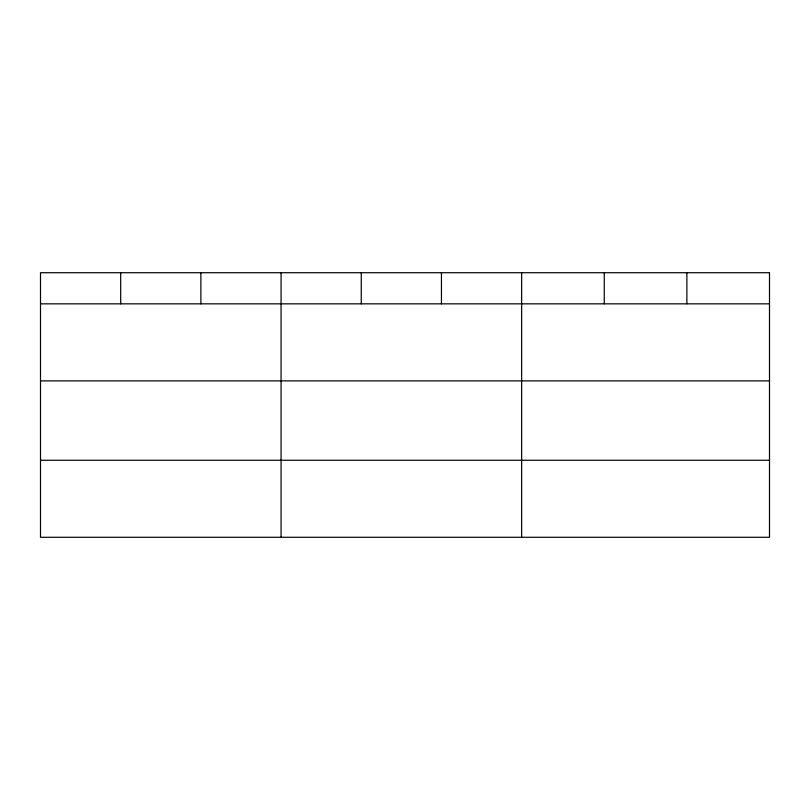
<?xml version="1.0" encoding="UTF-8"?>
<svg xmlns="http://www.w3.org/2000/svg" width="810" height="810" viewBox="0 0 810 810"><rect width="100%" height="100%" fill="white"/><g stroke="black" fill="none" stroke-linecap="round" stroke-linejoin="round"><path stroke-width="1.21" d="M40.5 303.841L769.5 303.841M40.5 380.882L769.5 380.882M40.5 460.252L769.5 460.252M686.88 272.717L686.88 303.841M604.26 272.717L604.26 303.841M521.64 272.717L521.64 537.283M441.45 272.717L441.45 303.841M361.26 272.717L361.26 303.841M281.07 272.717L281.07 537.283M200.88 272.717L200.88 303.841M120.69 272.717L120.69 303.841M769.5 272.717L40.5 272.717L40.5 537.283L769.5 537.283L769.5 272.717"/></g></svg>
